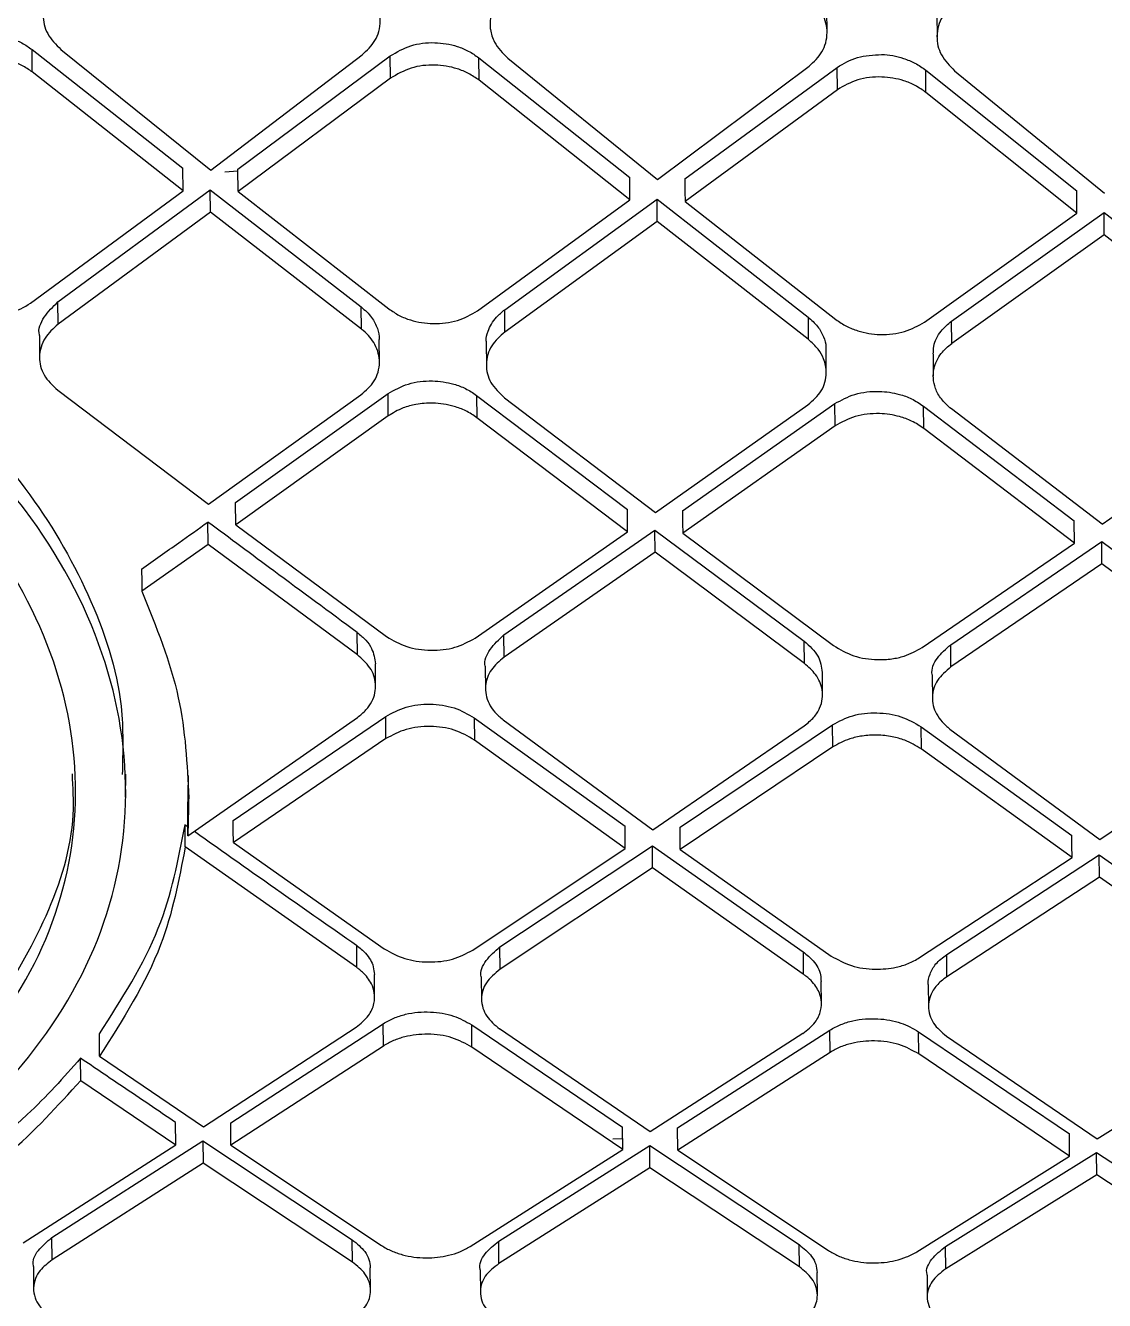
# Model space of a CAD drawing. Extents: x 832 to 912, y 781 to 934.
# Drawn here: x 852.962 to 853.824, y 878.381 to 879.4 of the extents above; entities that cross this region are included whole.
import ezdxf

# ---------------------------------------------------------------- set-up
doc = ezdxf.new("R2010")
doc.units = 0
doc.header["$MEASUREMENT"] = 0
doc.layers.add('1', color=4, linetype='Continuous')

# ---------------------------------------------------------------- blocks, each defined once
blk = doc.blocks.new('pillow top view')
at = {"layer": '1', "color": 3, "linetype": 'Continuous', "lineweight": 25}
for p, q in [((1.014, -4.374), (1.0146, -4.3559)), ((0.3781, -4.3802), (0.3787, -4.3624)), ((0.3787, -4.3624), (0.4953, -4.462)), ((0.4017, -4.3633), (0.5175, -4.4643)), ((1.1021, -4.3635), (1.1016, -4.3811)), ((0.4948, -4.4799), (0.3781, -4.3802)), ((0.5175, -4.4643), (0.642, -4.3772)), ((0.5393, -4.4645), (0.6645, -4.3789)), ((0.664, -4.3967), (0.6645, -4.3789)), ((0.7346, -4.4011), (0.7351, -4.3833)), ((0.7351, -4.3833), (0.8518, -4.4837)), ((0.7582, -4.3844), (0.874, -4.4862)), ((0.664, -4.3967), (0.5387, -4.4824)), ((0.8512, -4.5015), (0.7346, -4.4011)), ((0.874, -4.4862), (0.9985, -4.4004)), ((0.8957, -4.4865), (1.021, -4.4023)), ((1.0204, -4.4201), (1.021, -4.4023)), ((1.091, -4.4251), (1.0915, -4.4073)), ((1.0915, -4.4073), (1.2082, -4.5084)), ((1.1146, -4.4087), (1.2303, -4.5112)), ((1.0204, -4.4201), (0.8952, -4.5044)), ((1.2076, -4.5262), (1.091, -4.4251)), ((0.4948, -4.4799), (0.4953, -4.462)), ((0.5288, -4.4661), (0.5392, -4.4658)), ((0.5387, -4.4824), (0.5393, -4.4645)), ((0.3695, -4.5649), (0.4948, -4.4799)), ((0.3913, -4.5647), (0.5165, -4.48)), ((0.516, -4.4978), (0.5165, -4.4801)), ((0.5165, -4.48), (0.6332, -4.5783)), ((0.5387, -4.4824), (0.6554, -4.5809)), ((0.8512, -4.5015), (0.8518, -4.4837)), ((0.516, -4.4978), (0.3907, -4.5825)), ((0.6327, -4.5961), (0.516, -4.4978)), ((0.726, -4.5852), (0.8512, -4.5015)), ((0.7478, -4.5852), (0.873, -4.5018)), ((0.8724, -4.5196), (0.873, -4.5018)), ((0.873, -4.5018), (0.9897, -4.6007)), ((0.8952, -4.5044), (1.0119, -4.6036)), ((1.2076, -4.5262), (1.2082, -4.5084)), ((0.8724, -4.5196), (0.7472, -4.603)), ((0.9891, -4.6185), (0.8724, -4.5196)), ((1.0825, -4.6084), (1.2076, -4.5262)), ((1.1042, -4.6085), (1.2294, -4.5266)), ((1.2288, -4.5444), (1.2294, -4.5266)), ((1.2294, -4.5266), (1.346, -4.626)), ((1.2288, -4.5444), (1.1036, -4.6263)), ((1.3455, -4.6438), (1.2288, -4.5444)), ((0.3907, -4.5825), (0.3913, -4.5647)), ((0.6327, -4.5961), (0.6332, -4.5783)), ((0.7472, -4.603), (0.7478, -4.5852)), ((0.3754, -4.591), (0.3749, -4.6086)), ((0.6461, -4.6229), (0.6466, -4.605)), ((0.9897, -4.6007), (0.9891, -4.6185)), ((0.7319, -4.6112), (0.7314, -4.6288)), ((1.1036, -4.6263), (1.1042, -4.6085)), ((0.3883, -4.6353), (0.5051, -4.731)), ((1.0025, -4.6453), (1.0031, -4.6274)), ((1.0883, -4.6342), (1.0878, -4.652)), ((0.5051, -4.731), (0.6302, -4.6487)), ((0.5268, -4.7305), (0.652, -4.6485)), ((0.6514, -4.6663), (0.652, -4.6485)), ((0.7226, -4.6527), (0.722, -4.6705)), ((0.7226, -4.6527), (0.8394, -4.7487)), ((0.7448, -4.6555), (0.8616, -4.7518)), ((0.6514, -4.6663), (0.5263, -4.7483)), ((0.8388, -4.7664), (0.722, -4.6705)), ((0.8616, -4.7518), (0.9867, -4.6709)), ((0.8833, -4.7514), (1.0084, -4.6707)), ((1.0079, -4.6885), (1.0084, -4.6708)), ((1.0785, -4.6933), (1.079, -4.6755)), ((1.079, -4.6755), (1.1958, -4.7719)), ((1.218, -4.7754), (1.1012, -4.6786)), ((1.0079, -4.6885), (0.8828, -4.7692)), ((1.1953, -4.7897), (1.0785, -4.6933)), ((1.218, -4.7754), (1.343, -4.6959)), ((0.5263, -4.7483), (0.5268, -4.7305)), ((0.5036, -4.7631), (0.5041, -4.7453)), ((0.5263, -4.7483), (0.6431, -4.8425)), ((0.8388, -4.7665), (0.8394, -4.7487)), ((0.5036, -4.7631), (0.449, -4.7984)), ((0.6193, -4.8561), (0.5036, -4.7631)), ((0.7137, -4.8465), (0.8388, -4.7665)), ((0.7367, -4.8449), (0.8606, -4.766)), ((0.8601, -4.7837), (0.8606, -4.766)), ((0.8606, -4.766), (0.9763, -4.8594)), ((0.8828, -4.7692), (0.9996, -4.8638)), ((1.1953, -4.7897), (1.1958, -4.7719)), ((0.8601, -4.7837), (0.7362, -4.8627)), ((0.9758, -4.8772), (0.8601, -4.7837)), ((1.0702, -4.8683), (1.1953, -4.7897)), ((1.0932, -4.8669), (1.217, -4.7893)), ((1.2165, -4.8071), (1.217, -4.7893)), ((1.217, -4.7893), (1.3327, -4.883)), ((1.2165, -4.8071), (1.0926, -4.8846)), ((1.3322, -4.9008), (1.2165, -4.8071)), ((0.6193, -4.8561), (0.6198, -4.8383)), ((0.7362, -4.8627), (0.7367, -4.8449)), ((0.9758, -4.8772), (0.9763, -4.8594)), ((0.6327, -4.8817), (0.6333, -4.8639)), ((0.7209, -4.8699), (0.7203, -4.8874)), ((1.0926, -4.8846), (1.0932, -4.8669)), ((0.9892, -4.9028), (0.9898, -4.8849)), ((1.0774, -4.8913), (1.0768, -4.9091)), ((0.478, -4.9952), (0.6173, -4.9061)), ((0.5148, -4.9844), (0.6398, -4.9062)), ((0.6393, -4.9239), (0.6398, -4.9062)), ((0.7104, -4.9101), (0.7099, -4.9279)), ((0.7104, -4.9101), (0.8274, -5.0015)), ((0.7335, -4.9126), (0.8495, -5.0053)), ((0.6393, -4.9239), (0.5142, -5.0021)), ((0.8268, -5.0193), (0.7099, -4.9279)), ((0.8495, -5.0053), (0.9737, -4.9269)), ((0.8713, -5.004), (0.9963, -4.9271)), ((0.9957, -4.9448), (0.9963, -4.9271)), ((1.0664, -4.9492), (1.0669, -4.9315)), ((1.0669, -4.9315), (1.1838, -5.0231)), ((1.0899, -4.9342), (1.206, -5.0271)), ((0.4296, -4.9624), (0.4306, -4.9441)), ((0.9957, -4.9448), (0.8707, -5.0218)), ((1.1833, -5.0408), (1.0663, -4.9492)), ((1.206, -5.0271), (1.3302, -4.9502)), ((0.478, -4.9952), (0.4786, -4.9774)), ((0.4756, -5.004), (0.4762, -4.9862)), ((0.4762, -4.9863), (0.4783, -4.9878)), ((0.5142, -5.0021), (0.6312, -5.0918)), ((0.8268, -5.0193), (0.8274, -5.0015)), ((0.6085, -5.1056), (0.4756, -5.004)), ((0.7018, -5.0956), (0.8268, -5.0193)), ((0.7236, -5.0939), (0.8486, -5.0179)), ((0.848, -5.0357), (0.8486, -5.018)), ((0.8486, -5.0179), (0.9656, -5.1075)), ((0.8707, -5.0218), (0.9877, -5.1117)), ((0.848, -5.0357), (0.7231, -5.1117)), ((0.965, -5.1252), (0.848, -5.0357)), ((1.0583, -5.1158), (1.1833, -5.0408)), ((1.0801, -5.1142), (1.2051, -5.0395)), ((1.2045, -5.0573), (1.2051, -5.0396)), ((1.2051, -5.0395), (1.3221, -5.1291)), ((1.2045, -5.0573), (1.0796, -5.132)), ((1.3215, -5.1469), (1.2045, -5.0573)), ((0.6091, -5.0878), (0.6085, -5.1056)), ((0.7231, -5.1117), (0.7236, -5.0939)), ((0.622, -5.1298), (0.6225, -5.112)), ((0.9656, -5.1075), (0.965, -5.1252)), ((1.0796, -5.132), (1.0801, -5.1142)), ((0.7078, -5.1176), (0.7073, -5.1352)), ((0.9785, -5.1494), (0.9791, -5.1316)), ((1.0644, -5.1375), (1.0638, -5.1552)), ((0.4006, -5.1684), (0.4011, -5.1506)), ((0.4813, -5.2281), (0.6062, -5.1534)), ((0.5031, -5.2259), (0.628, -5.1515)), ((0.6275, -5.1693), (0.628, -5.1515)), ((0.6981, -5.1729), (0.6986, -5.1552)), ((0.6986, -5.1552), (0.8157, -5.2418)), ((0.8378, -5.2463), (0.7208, -5.1594)), ((0.3847, -5.1871), (0.3853, -5.1694)), ((0.4006, -5.1684), (0.4813, -5.2281)), ((0.6275, -5.1693), (0.5025, -5.2436)), ((0.8152, -5.2596), (0.6981, -5.1729)), ((0.9627, -5.1727), (0.8378, -5.2463)), ((0.8597, -5.2441), (0.9845, -5.1708)), ((0.984, -5.1886), (0.9845, -5.1708)), ((1.0546, -5.1927), (1.0552, -5.1749)), ((1.0552, -5.1749), (1.1723, -5.2614)), ((1.0773, -5.1793), (1.1944, -5.2662)), ((0.3847, -5.1871), (0.4586, -5.2415)), ((0.984, -5.1886), (0.8591, -5.2619)), ((1.1717, -5.2792), (1.0546, -5.1927)), ((1.1944, -5.2662), (1.3192, -5.1939)), ((0.4586, -5.2415), (0.4591, -5.2237)), ((0.5025, -5.2436), (0.5031, -5.2259)), ((0.3337, -5.315), (0.4586, -5.2415)), ((0.3567, -5.3117), (0.4804, -5.2393)), ((0.4804, -5.2393), (0.4799, -5.2571)), ((0.4804, -5.2393), (0.5964, -5.3231)), ((0.5025, -5.2436), (0.6197, -5.3286)), ((0.8152, -5.2596), (0.8157, -5.2418)), ((0.8591, -5.2619), (0.8597, -5.2441)), ((0.4799, -5.2571), (0.3562, -5.3296)), ((0.5959, -5.3409), (0.4799, -5.2571)), ((0.7133, -5.3288), (0.837, -5.2573)), ((0.8078, -5.2508), (0.8154, -5.2508)), ((0.8364, -5.2751), (0.837, -5.2573)), ((0.837, -5.2573), (0.953, -5.3411)), ((0.6903, -5.3321), (0.8152, -5.2596)), ((0.8591, -5.2619), (0.9762, -5.3468)), ((1.1717, -5.2792), (1.1723, -5.2614)), ((0.8364, -5.2751), (0.7128, -5.3467)), ((0.9525, -5.3589), (0.8364, -5.2751)), ((1.0699, -5.3473), (1.1935, -5.277)), ((1.193, -5.2948), (1.1935, -5.277)), ((1.1935, -5.277), (1.3095, -5.3605)), ((1.0469, -5.3506), (1.1717, -5.2792)), ((1.193, -5.2948), (1.0693, -5.3651)), ((1.309, -5.3784), (1.193, -5.2948)), ((0.3562, -5.3296), (0.3567, -5.3117)), ((0.5959, -5.3409), (0.5964, -5.3231)), ((0.7128, -5.3467), (0.7133, -5.3288)), ((0.341, -5.3343), (0.3404, -5.352)), ((0.6094, -5.3639), (0.6099, -5.3461)), ((0.9525, -5.3589), (0.953, -5.3411)), ((1.0693, -5.3651), (1.0699, -5.3473)), ((0.6976, -5.3512), (0.697, -5.369)), ((0.966, -5.3818), (0.9665, -5.364)), ((1.0542, -5.3695), (1.0536, -5.3872))]:
    blk.add_line(p, q, dxfattribs=at)
at = {"layer": '1', "color": 3, "linetype": 'Continuous', "lineweight": 25, "flags": 128}
for points in [[(0.8957, -4.4865), (0.8954, -4.4965), (0.8952, -4.5044)], [(0.8833, -4.7514), (0.883, -4.7613), (0.8828, -4.7692)], [(0.4496, -4.7807), (0.4493, -4.7906), (0.449, -4.7984)], [(0.5142, -5.0021), (0.5145, -4.9922), (0.5148, -4.9844)], [(0.8707, -5.0218), (0.8711, -5.0118), (0.8713, -5.004)], [(1.1833, -5.0408), (1.1836, -5.0309), (1.1838, -5.0231)]]:
    blk.add_lwpolyline(points, dxfattribs=at)
at = {"layer": '1', "color": 3, "linetype": 'Continuous', "lineweight": 25}
for points, knots in [([(0.4046, -4.3086), (0.4006, -4.312), (0.3944, -4.3174), (0.3899, -4.3269), (0.3879, -4.3373), (0.3902, -4.3506), (0.3979, -4.3591), (0.4017, -4.3633)], [0, 0, 0, 0, 0.230633, 0.360881, 0.500807, 0.750273, 1, 1, 1, 1]), ([(0.642, -4.3772), (0.646, -4.3737), (0.6522, -4.3683), (0.6565, -4.3588), (0.6583, -4.3485), (0.6559, -4.3352), (0.6481, -4.3267), (0.6442, -4.3225)], [0, 0, 0, 0, 0.231672, 0.36164, 0.500767, 0.750198, 1, 1, 1, 1]), ([(0.7611, -4.3298), (0.7571, -4.3332), (0.7509, -4.3385), (0.7464, -4.348), (0.7452, -4.3539), (0.7451, -4.3583), (0.7454, -4.3634), (0.7478, -4.373), (0.7544, -4.3802), (0.7582, -4.3844)], [0, 0, 0, 0, 0.22781, 0.358574, 0.500296, 0.526681, 0.57727, 0.750501, 1, 1, 1, 1]), ([(0.308, -4.3586), (0.3106, -4.357), (0.3158, -4.3539), (0.3276, -4.3498), (0.3437, -4.3482), (0.3595, -4.3514), (0.3711, -4.3566), (0.3761, -4.3604), (0.3787, -4.3624)], [0, 0, 0, 0, 0.128524, 0.254788, 0.499594, 0.735849, 0.864557, 1, 1, 1, 1]), ([(0.9985, -4.4004), (1.0025, -4.397), (1.0087, -4.3916), (1.0129, -4.3821), (1.0147, -4.372), (1.0123, -4.3587), (1.0045, -4.3502), (1.0006, -4.346)], [0, 0, 0, 0, 0.235641, 0.364616, 0.500744, 0.750149, 1, 1, 1, 1]), ([(1.1174, -4.3544), (1.1134, -4.3578), (1.1072, -4.3631), (1.1028, -4.3725), (1.1008, -4.3827), (1.1031, -4.396), (1.1108, -4.4045), (1.1146, -4.4087)], [0, 0, 0, 0, 0.232651, 0.362403, 0.500807, 0.750199, 1, 1, 1, 1]), ([(0.3781, -4.3802), (0.3755, -4.3783), (0.3705, -4.3745), (0.359, -4.3693), (0.3432, -4.366), (0.3271, -4.3677), (0.3152, -4.3717), (0.3101, -4.3749), (0.3075, -4.3765)], [0, 0, 0, 0, 0.135323, 0.263926, 0.50004, 0.744403, 0.870923, 1, 1, 1, 1]), ([(0.6645, -4.3789), (0.6699, -4.376), (0.6805, -4.3703), (0.7001, -4.3688), (0.7159, -4.3721), (0.7274, -4.3773), (0.7325, -4.3812), (0.7351, -4.3832)], [0, 0, 0, 0, 0.25138, 0.498753, 0.731598, 0.861475, 1, 1, 1, 1]), ([(0.7346, -4.4011), (0.732, -4.3991), (0.7269, -4.3952), (0.7153, -4.39), (0.6996, -4.3867), (0.68, -4.3882), (0.6693, -4.3938), (0.664, -4.3967)], [0, 0, 0, 0, 0.138254, 0.267938, 0.500753, 0.747587, 1, 1, 1, 1]), ([(1.0209, -4.4023), (1.0262, -4.3994), (1.0368, -4.3937), (1.0503, -4.3935), (1.0627, -4.3935), (1.072, -4.3961), (1.0837, -4.4012), (1.0888, -4.4052), (1.0915, -4.4073)], [0, 0, 0, 0, 0.248835, 0.498584, 0.498644, 0.726404, 0.857579, 1, 1, 1, 1]), ([(1.091, -4.4251), (1.0883, -4.4231), (1.0831, -4.4191), (1.0715, -4.4138), (1.0558, -4.4105), (1.0363, -4.4118), (1.0257, -4.4173), (1.0204, -4.4201)], [0, 0, 0, 0, 0.141856, 0.272754, 0.500838, 0.749808, 1, 1, 1, 1]), ([(-0.8653, -4.9011), (-0.8656, -4.8856), (-0.8666, -4.8404), (-0.841, -4.7655), (-0.7911, -4.6805), (-0.718, -4.6035), (-0.6257, -4.5379), (-0.5179, -4.4864), (-0.3987, -4.452), (-0.2725, -4.436), (-0.1446, -4.4394), (-0.0193, -4.4619), (0.0983, -4.5026), (0.2038, -4.5596), (0.293, -4.6303), (0.3629, -4.7112), (0.4092, -4.7989), (0.4321, -4.8781), (0.4288, -4.926), (0.4276, -4.9441)], [0, 0, 0, 0, 0.0322697, 0.0944181, 0.1562029, 0.2183354, 0.2802829, 0.3422295, 0.4043488, 0.4661414, 0.5282991, 0.5901442, 0.6521759, 0.7142572, 0.7761249, 0.838272, 0.9000465, 0.9621745, 1, 1, 1, 1]), ([(0.079, -5.3275), (0.0266, -5.3406), (-0.078, -5.3667), (-0.2501, -5.3711), (-0.4186, -5.3494), (-0.5741, -5.3001), (-0.7053, -5.2262), (-0.8031, -5.1314), (-0.8609, -5.0214), (-0.8754, -4.9027), (-0.8452, -4.7827), (-0.772, -4.67), (-0.661, -4.5732), (-0.5198, -4.5007), (-0.3584, -4.4583), (-0.1876, -4.45), (-0.0189, -4.4759), (0.1361, -4.5346), (0.2669, -4.6206), (0.3647, -4.7272), (0.4226, -4.8461), (0.4367, -4.9681), (0.4065, -5.0847), (0.3333, -5.1876), (0.2241, -5.2731), (0.1273, -5.3094), (0.079, -5.3275)], [0, 0, 0, 0, 0.041607, 0.083242, 0.124868, 0.166463, 0.208051, 0.249701, 0.291426, 0.333201, 0.37497, 0.4167, 0.458391, 0.500024, 0.541607, 0.583193, 0.624799, 0.666416, 0.708056, 0.749714, 0.791382, 0.833124, 0.87494, 0.916728, 0.958401, 1, 1, 1, 1]), ([(0.0607, -5.3041), (0.0116, -5.3164), (-0.0867, -5.3412), (-0.2482, -5.3453), (-0.4065, -5.3249), (-0.5524, -5.2784), (-0.6754, -5.2086), (-0.7671, -5.1193), (-0.8214, -5.0157), (-0.835, -4.9042), (-0.8066, -4.7917), (-0.738, -4.6861), (-0.6339, -4.5957), (-0.5014, -4.5279), (-0.3499, -4.4884), (-0.1896, -4.4806), (-0.0312, -4.5049), (0.1142, -4.5597), (0.237, -4.6402), (0.3288, -4.7398), (0.3831, -4.8511), (0.3963, -4.9656), (0.368, -5.0752), (0.2993, -5.1721), (0.1968, -5.2527), (0.106, -5.287), (0.0607, -5.3041)], [0, 0, 0, 0, 0.04161, 0.083271, 0.124923, 0.166513, 0.208078, 0.24971, 0.291446, 0.33324, 0.375013, 0.41673, 0.458406, 0.500035, 0.541625, 0.583218, 0.624828, 0.666452, 0.708096, 0.749746, 0.791398, 0.83314, 0.874969, 0.916762, 0.958421, 1, 1, 1, 1]), ([(0.2989, -4.5612), (0.3014, -4.563), (0.3063, -4.5667), (0.3178, -4.5718), (0.3338, -4.5749), (0.3536, -4.5733), (0.3642, -4.5677), (0.3695, -4.5649)], [0, 0, 0, 0, 0.132439, 0.260207, 0.500641, 0.75045, 1, 1, 1, 1]), ([(0.3755, -4.591), (0.3755, -4.5908), (0.3744, -4.5859), (0.379, -4.5759), (0.3872, -4.5684), (0.3913, -4.5647)], [0, 0, 0, 0, 0.014417, 0.507203, 1, 1, 1, 1]), ([(0.3907, -4.5825), (0.3867, -4.5859), (0.3804, -4.5911), (0.376, -4.6003), (0.3741, -4.6103), (0.3765, -4.6231), (0.3844, -4.6312), (0.3883, -4.6353)], [0, 0, 0, 0, 0.232537, 0.362297, 0.500718, 0.750165, 1, 1, 1, 1]), ([(0.6332, -4.5783), (0.6362, -4.5811), (0.6418, -4.5866), (0.6457, -4.5959), (0.6471, -4.602), (0.6466, -4.6049), (0.6466, -4.605)], [0, 0, 0, 0, 0.363088, 0.695072, 0.995878, 1, 1, 1, 1]), ([(0.6554, -4.5809), (0.658, -4.5828), (0.663, -4.5866), (0.6746, -4.5917), (0.6905, -4.5949), (0.7102, -4.5934), (0.7208, -4.5879), (0.726, -4.5852)], [0, 0, 0, 0, 0.135679, 0.264498, 0.500709, 0.753178, 1, 1, 1, 1]), ([(0.7321, -4.6112), (0.7321, -4.6106), (0.7318, -4.6075), (0.734, -4.6004), (0.7391, -4.5918), (0.7454, -4.587), (0.7478, -4.5852)], [0, 0, 0, 0, 0.054069, 0.319897, 0.735781, 1, 1, 1, 1]), ([(0.6302, -4.6487), (0.6343, -4.6453), (0.6407, -4.6401), (0.645, -4.6309), (0.6469, -4.6211), (0.6443, -4.6091), (0.6376, -4.6003), (0.6332, -4.5965), (0.6327, -4.5961)], [0, 0, 0, 0, 0.237848, 0.36617, 0.500411, 0.74974, 0.972377, 1, 1, 1, 1]), ([(0.7472, -4.603), (0.7432, -4.6063), (0.7369, -4.6115), (0.7325, -4.6206), (0.7306, -4.6305), (0.733, -4.6433), (0.7409, -4.6515), (0.7448, -4.6555)], [0, 0, 0, 0, 0.232438, 0.362206, 0.500691, 0.750123, 1, 1, 1, 1]), ([(0.9897, -4.6007), (0.9923, -4.6032), (0.9975, -4.6082), (1.0016, -4.6166), (1.0033, -4.6231), (1.003, -4.6266), (1.0029, -4.6274)], [0, 0, 0, 0, 0.326582, 0.632307, 0.917327, 1, 1, 1, 1]), ([(1.0119, -4.6036), (1.0145, -4.6056), (1.0197, -4.6094), (1.0313, -4.6145), (1.044, -4.6172), (1.0567, -4.6171), (1.0695, -4.6151), (1.0773, -4.6111), (1.0825, -4.6084)], [0, 0, 0, 0, 0.140262, 0.270515, 0.500116, 0.629757, 0.756469, 1, 1, 1, 1]), ([(1.0885, -4.6342), (1.0887, -4.6322), (1.0891, -4.6258), (1.0941, -4.6164), (1.1011, -4.6109), (1.1042, -4.6085)], [0, 0, 0, 0, 0.210132, 0.653497, 1, 1, 1, 1]), ([(0.9867, -4.6709), (0.9909, -4.6675), (0.9972, -4.6623), (1.0015, -4.6532), (1.0031, -4.6445), (1.0016, -4.6354), (0.9969, -4.6261), (0.9919, -4.6212), (0.9891, -4.6185)], [0, 0, 0, 0, 0.241728, 0.368821, 0.499745, 0.692629, 0.832099, 1, 1, 1, 1]), ([(1.1012, -4.6786), (1.0984, -4.6759), (1.0931, -4.6708), (1.0889, -4.6621), (1.0874, -4.6537), (1.0886, -4.6441), (1.0934, -4.6343), (1.1005, -4.6287), (1.1036, -4.6263)], [0, 0, 0, 0, 0.168106, 0.323982, 0.46756, 0.59889, 0.823811, 1, 1, 1, 1]), ([(0.652, -4.6485), (0.6573, -4.6458), (0.6678, -4.6403), (0.6872, -4.6389), (0.7028, -4.6419), (0.7145, -4.6468), (0.7198, -4.6506), (0.7226, -4.6527)], [0, 0, 0, 0, 0.248684, 0.498758, 0.721831, 0.854134, 1, 1, 1, 1]), ([(0.722, -4.6705), (0.7193, -4.6684), (0.714, -4.6646), (0.7023, -4.6597), (0.6886, -4.657), (0.6746, -4.6576), (0.6621, -4.6603), (0.6553, -4.6641), (0.6514, -4.6663)], [0, 0, 0, 0, 0.145444, 0.277413, 0.500102, 0.671607, 0.812199, 1, 1, 1, 1]), ([(1.0084, -4.6707), (1.0136, -4.6681), (1.0242, -4.6628), (1.0432, -4.6615), (1.0586, -4.6644), (1.0704, -4.6692), (1.076, -4.6733), (1.079, -4.6755)], [0, 0, 0, 0, 0.245118, 0.498382, 0.707513, 0.843413, 1, 1, 1, 1]), ([(1.0785, -4.6933), (1.0755, -4.6911), (1.0699, -4.687), (1.058, -4.6822), (1.0427, -4.6793), (1.0237, -4.6805), (1.0131, -4.6859), (1.0079, -4.6885)], [0, 0, 0, 0, 0.157093, 0.293101, 0.501005, 0.753114, 1, 1, 1, 1]), ([(0.4496, -4.7807), (0.4598, -4.7741), (0.4779, -4.7623), (0.4961, -4.7505), (0.5041, -4.7453)], [0, 0, 0, 0, 0.560003, 1, 1, 1, 1]), ([(0.6198, -4.8383), (0.5982, -4.821), (0.5596, -4.7902), (0.5211, -4.759), (0.5041, -4.7453)], [0, 0, 0, 0, 0.559999, 1, 1, 1, 1]), ([(0.449, -4.7984), (0.4594, -4.8271), (0.4793, -4.8825), (0.4797, -4.938), (0.4799, -4.9648)], [0, 0, 0, 0, 0.5187269, 1, 1, 1, 1]), ([(0.6198, -4.8383), (0.6222, -4.8404), (0.6266, -4.8444), (0.6321, -4.8531), (0.6328, -4.8597), (0.6332, -4.8639)], [0, 0, 0, 0, 0.284524, 0.547612, 1, 1, 1, 1]), ([(0.6431, -4.8425), (0.6481, -4.8456), (0.6582, -4.852), (0.6779, -4.8556), (0.6979, -4.8542), (0.7084, -4.8491), (0.7137, -4.8465)], [0, 0, 0, 0, 0.249996, 0.500005, 0.750006, 1, 1, 1, 1]), ([(0.721, -4.8698), (0.721, -4.8696), (0.7199, -4.8649), (0.7245, -4.8553), (0.7326, -4.8484), (0.7367, -4.8449)], [0, 0, 0, 0, 0.020383, 0.510173, 1, 1, 1, 1]), ([(0.6173, -4.9061), (0.6197, -4.9042), (0.6246, -4.9006), (0.6295, -4.894), (0.6323, -4.8871), (0.6332, -4.8779), (0.6301, -4.8667), (0.6228, -4.8595), (0.6193, -4.8561)], [0, 0, 0, 0, 0.140933, 0.277381, 0.409346, 0.536815, 0.777245, 1, 1, 1, 1]), ([(0.9763, -4.8594), (0.9804, -4.8634), (0.9883, -4.8711), (0.9892, -4.8804), (0.9896, -4.8849)], [0, 0, 0, 0, 0.513367, 1, 1, 1, 1]), ([(0.7362, -4.8627), (0.7323, -4.8657), (0.7243, -4.872), (0.7202, -4.8828), (0.7203, -4.8921), (0.7224, -4.8993), (0.7267, -4.9064), (0.7312, -4.9105), (0.7335, -4.9126)], [0, 0, 0, 0, 0.223729, 0.464506, 0.591911, 0.72361, 0.859649, 1, 1, 1, 1]), ([(0.9996, -4.8638), (1.0046, -4.8671), (1.0146, -4.8736), (1.0317, -4.8768), (1.0454, -4.8766), (1.0581, -4.8744), (1.0655, -4.8707), (1.0702, -4.8683)], [0, 0, 0, 0, 0.249728, 0.499434, 0.644551, 0.776502, 1, 1, 1, 1]), ([(1.0777, -4.8913), (1.0776, -4.8909), (1.0765, -4.886), (1.0812, -4.8766), (1.0892, -4.8701), (1.0932, -4.8669)], [0, 0, 0, 0, 0.044742, 0.528425, 1, 1, 1, 1]), ([(0.9737, -4.9269), (0.9765, -4.9249), (0.9819, -4.9209), (0.9868, -4.9136), (0.9893, -4.9062), (0.9894, -4.897), (0.9857, -4.8867), (0.9789, -4.8802), (0.9758, -4.8772)], [0, 0, 0, 0, 0.158518, 0.307523, 0.446986, 0.576929, 0.807296, 1, 1, 1, 1]), ([(1.0926, -4.8846), (1.0885, -4.8879), (1.0802, -4.8944), (1.0756, -4.908), (1.078, -4.9197), (1.0836, -4.9284), (1.0878, -4.9323), (1.0899, -4.9342)], [0, 0, 0, 0, 0.24166, 0.488644, 0.740971, 0.869799, 1, 1, 1, 1]), ([(0.6398, -4.9062), (0.6451, -4.9036), (0.6557, -4.8984), (0.6756, -4.897), (0.6954, -4.9006), (0.7054, -4.9069), (0.7104, -4.9101)], [0, 0, 0, 0, 0.250005, 0.500002, 0.750003, 1, 1, 1, 1]), ([(0.7099, -4.9279), (0.7049, -4.9247), (0.6948, -4.9183), (0.6751, -4.9148), (0.6551, -4.9162), (0.6446, -4.9213), (0.6393, -4.9239)], [0, 0, 0, 0, 0.250002, 0.499993, 0.749994, 1, 1, 1, 1]), ([(0.9963, -4.9271), (1.0016, -4.9245), (1.0122, -4.9194), (1.0321, -4.9182), (1.0518, -4.9218), (1.0619, -4.9283), (1.0669, -4.9315)], [0, 0, 0, 0, 0.249999, 0.499994, 0.749993, 1, 1, 1, 1]), ([(0.0614, -5.2852), (0.0959, -5.2728), (0.165, -5.2479), (0.2506, -5.1938), (0.3188, -5.1294), (0.3651, -5.0555), (0.3884, -4.9918), (0.388, -4.9529), (0.3878, -4.9419)], [0, 0, 0, 0, 0.185984, 0.371994, 0.55736, 0.74267, 0.92792, 1, 1, 1, 1]), ([(1.0664, -4.9492), (1.0622, -4.9465), (1.0555, -4.942), (1.0431, -4.9382), (1.0316, -4.9364), (1.02, -4.9367), (1.0074, -4.939), (1.0002, -4.9426), (0.9957, -4.9448)], [0, 0, 0, 0, 0.208805, 0.344299, 0.500227, 0.652852, 0.787157, 1, 1, 1, 1]), ([(0.4786, -4.9774), (0.479, -4.9718), (0.4796, -4.9616), (0.4802, -4.9515), (0.4805, -4.947)], [0, 0, 0, 0, 0.559983, 1, 1, 1, 1]), ([(0.4799, -4.9648), (0.4796, -4.9705), (0.4789, -4.9806), (0.4783, -4.9908), (0.478, -4.9952)], [0, 0, 0, 0, 0.560001, 1, 1, 1, 1]), ([(0.4011, -5.1506), (0.4199, -5.1237), (0.456, -5.0722), (0.4697, -5.014), (0.4762, -4.9863)], [0, 0, 0, 0, 0.522683, 1, 1, 1, 1]), ([(0.4834, -4.9918), (0.5058, -5.009), (0.5477, -5.0413), (0.5896, -5.073), (0.6091, -5.0878)], [0, 0, 0, 0, 0.534721, 1, 1, 1, 1]), ([(0.4756, -5.004), (0.4695, -5.0303), (0.456, -5.0883), (0.4202, -5.14), (0.4006, -5.1684)], [0, 0, 0, 0, 0.452197, 1, 1, 1, 1]), ([(0.6091, -5.0878), (0.6116, -5.09), (0.6177, -5.0953), (0.6221, -5.1039), (0.6224, -5.1099), (0.6225, -5.112)], [0, 0, 0, 0, 0.312568, 0.754406, 1, 1, 1, 1]), ([(0.6312, -5.0918), (0.6363, -5.0949), (0.6464, -5.101), (0.6662, -5.1044), (0.686, -5.1031), (0.6966, -5.098), (0.7018, -5.0956)], [0, 0, 0, 0, 0.252891, 0.500166, 0.752593, 1, 1, 1, 1]), ([(0.7079, -5.1176), (0.7079, -5.1174), (0.7068, -5.1129), (0.7114, -5.1038), (0.7195, -5.0972), (0.7236, -5.0939)], [0, 0, 0, 0, 0.01455, 0.507282, 1, 1, 1, 1]), ([(0.6062, -5.1534), (0.61, -5.1506), (0.617, -5.1453), (0.6217, -5.1356), (0.6224, -5.1269), (0.6199, -5.1181), (0.6153, -5.1116), (0.6107, -5.1074), (0.6091, -5.1061), (0.6085, -5.1056)], [0, 0, 0, 0, 0.216275, 0.406629, 0.570976, 0.709223, 0.906717, 0.966453, 1, 1, 1, 1]), ([(0.7231, -5.1117), (0.7188, -5.115), (0.7103, -5.1215), (0.7067, -5.1329), (0.7078, -5.142), (0.7113, -5.1507), (0.7171, -5.156), (0.7208, -5.1594)], [0, 0, 0, 0, 0.24963, 0.499002, 0.639257, 0.769658, 1, 1, 1, 1]), ([(0.9656, -5.1075), (0.9684, -5.1099), (0.9748, -5.1155), (0.9789, -5.1242), (0.9789, -5.1299), (0.9789, -5.1316)], [0, 0, 0, 0, 0.345479, 0.798381, 1, 1, 1, 1]), ([(0.9877, -5.1117), (0.9928, -5.1147), (1.0028, -5.1209), (1.0218, -5.1243), (1.0374, -5.1234), (1.0496, -5.1204), (1.0553, -5.1174), (1.0583, -5.1158)], [0, 0, 0, 0, 0.249863, 0.499499, 0.716404, 0.849972, 1, 1, 1, 1]), ([(1.0644, -5.1375), (1.0644, -5.1374), (1.0641, -5.1346), (1.066, -5.129), (1.0707, -5.1208), (1.0769, -5.1165), (1.0801, -5.1142)], [0, 0, 0, 0, 0.01652, 0.311896, 0.63976, 1, 1, 1, 1]), ([(0.9627, -5.1727), (0.9665, -5.17), (0.9734, -5.1649), (0.9781, -5.1554), (0.9789, -5.1468), (0.9766, -5.1381), (0.9721, -5.1315), (0.9674, -5.1272), (0.9657, -5.1258), (0.965, -5.1252)], [0, 0, 0, 0, 0.213546, 0.401945, 0.565104, 0.702965, 0.901996, 0.963688, 1, 1, 1, 1]), ([(1.0796, -5.132), (1.0779, -5.1331), (1.0734, -5.136), (1.0666, -5.1434), (1.0632, -5.1528), (1.0643, -5.1619), (1.0678, -5.1706), (1.0736, -5.1759), (1.0773, -5.1793)], [0, 0, 0, 0, 0.090754, 0.2504, 0.499505, 0.63702, 0.766448, 1, 1, 1, 1]), ([(0.628, -5.1515), (0.6308, -5.15), (0.6363, -5.1471), (0.646, -5.1445), (0.656, -5.1432), (0.6691, -5.1435), (0.6848, -5.1467), (0.6941, -5.1524), (0.6986, -5.1552)], [0, 0, 0, 0, 0.138192, 0.27269, 0.403461, 0.530542, 0.772532, 1, 1, 1, 1]), ([(0.6981, -5.1729), (0.6931, -5.17), (0.6831, -5.1639), (0.6636, -5.1605), (0.6473, -5.1617), (0.6354, -5.1651), (0.6301, -5.1678), (0.6275, -5.1693)], [0, 0, 0, 0, 0.246085, 0.499535, 0.737966, 0.866163, 1, 1, 1, 1]), ([(0.9845, -5.1708), (0.9874, -5.1694), (0.993, -5.1665), (1.0029, -5.1639), (1.013, -5.1628), (1.0261, -5.1632), (1.0416, -5.1665), (1.0507, -5.1721), (1.0552, -5.1749)], [0, 0, 0, 0, 0.14112, 0.277707, 0.409726, 0.537218, 0.777532, 1, 1, 1, 1]), ([(0.3853, -5.1694), (0.3711, -5.1842), (0.3332, -5.2237), (0.2823, -5.2557), (0.2505, -5.2757)], [0, 0, 0, 0, 0.3742204, 1, 1, 1, 1]), ([(0.4591, -5.2237), (0.4454, -5.2136), (0.4207, -5.1956), (0.3961, -5.1774), (0.3853, -5.1694)], [0, 0, 0, 0, 0.560002, 1, 1, 1, 1]), ([(1.0546, -5.1927), (1.0497, -5.1897), (1.0423, -5.1851), (1.0297, -5.1819), (1.017, -5.1803), (1.004, -5.1812), (0.9921, -5.1844), (0.9867, -5.1872), (0.984, -5.1886)], [0, 0, 0, 0, 0.245058, 0.371539, 0.500286, 0.735203, 0.863991, 1, 1, 1, 1]), ([(0.25, -5.2935), (0.2756, -5.2776), (0.3269, -5.246), (0.3655, -5.2067), (0.3847, -5.1871)], [0, 0, 0, 0, 0.500001, 1, 1, 1, 1]), ([(0.3411, -5.3342), (0.3411, -5.3341), (0.34, -5.3297), (0.3445, -5.321), (0.3527, -5.3148), (0.3567, -5.3117)], [0, 0, 0, 0, 0.020385, 0.510194, 1, 1, 1, 1]), ([(0.5964, -5.3231), (0.6, -5.3262), (0.6057, -5.3312), (0.6095, -5.3393), (0.6098, -5.3438), (0.6099, -5.3461)], [0, 0, 0, 0, 0.458271, 0.721577, 1, 1, 1, 1]), ([(0.6197, -5.3286), (0.6221, -5.3302), (0.627, -5.3333), (0.6386, -5.3378), (0.6544, -5.3406), (0.6704, -5.3394), (0.6823, -5.3362), (0.6876, -5.3335), (0.6903, -5.3321)], [0, 0, 0, 0, 0.130163, 0.257091, 0.500236, 0.7367, 0.865108, 1, 1, 1, 1]), ([(0.6977, -5.3512), (0.6977, -5.351), (0.6966, -5.3467), (0.7011, -5.338), (0.7093, -5.3319), (0.7133, -5.3288)], [0, 0, 0, 0, 0.020412, 0.510206, 1, 1, 1, 1]), ([(0.3562, -5.3296), (0.3526, -5.3321), (0.3466, -5.3363), (0.3418, -5.344), (0.3399, -5.3514), (0.3409, -5.3589), (0.3447, -5.3671), (0.3502, -5.3719), (0.3536, -5.3748)], [0, 0, 0, 0, 0.206494, 0.342389, 0.499797, 0.653168, 0.78779, 1, 1, 1, 1]), ([(0.594, -5.386), (0.5982, -5.3829), (0.6065, -5.3767), (0.61, -5.366), (0.6089, -5.3572), (0.6052, -5.349), (0.5995, -5.344), (0.5959, -5.3409)], [0, 0, 0, 0, 0.24957, 0.499037, 0.64213, 0.773465, 1, 1, 1, 1]), ([(0.7128, -5.3467), (0.7085, -5.3497), (0.7027, -5.3539), (0.6983, -5.3616), (0.6966, -5.3682), (0.6975, -5.3756), (0.7012, -5.3838), (0.7068, -5.3886), (0.7102, -5.3916)], [0, 0, 0, 0, 0.249178, 0.338382, 0.499403, 0.649369, 0.782933, 1, 1, 1, 1]), ([(0.953, -5.3411), (0.9566, -5.3443), (0.9623, -5.3492), (0.9661, -5.3573), (0.9664, -5.3617), (0.9665, -5.364)], [0, 0, 0, 0, 0.461602, 0.724409, 1, 1, 1, 1]), ([(0.9762, -5.3468), (0.9787, -5.3484), (0.9836, -5.3515), (0.9951, -5.356), (1.0109, -5.3589), (1.0269, -5.3577), (1.0388, -5.3546), (1.0441, -5.352), (1.0469, -5.3506)], [0, 0, 0, 0, 0.129468, 0.256194, 0.500343, 0.735854, 0.864469, 1, 1, 1, 1]), ([(1.0543, -5.3695), (1.0543, -5.3693), (1.0531, -5.365), (1.0577, -5.3564), (1.0658, -5.3503), (1.0699, -5.3473)], [0, 0, 0, 0, 0.020403, 0.51022, 1, 1, 1, 1]), ([(0.9506, -5.4037), (0.9548, -5.4006), (0.9631, -5.3945), (0.9666, -5.3839), (0.9655, -5.3752), (0.9618, -5.3671), (0.9561, -5.3621), (0.9525, -5.3589)], [0, 0, 0, 0, 0.249474, 0.498912, 0.640763, 0.771715, 1, 1, 1, 1]), ([(1.0693, -5.3651), (1.0651, -5.3682), (1.0567, -5.3743), (1.053, -5.385), (1.0541, -5.3937), (1.0577, -5.4018), (1.0633, -5.4067), (1.0668, -5.4097)], [0, 0, 0, 0, 0.249374, 0.498767, 0.646379, 0.779274, 1, 1, 1, 1])]:
    blk.add_open_spline(points, degree=3, knots=knots, dxfattribs=at)
blk = doc.blocks.new('2026 SOVEREIGN HL')
at = {"layer": '1', "rotation": 2.284948898486966}
blk.add_blockref('pillow top view', (20.6854, 86.6293), dxfattribs=at)

msp = doc.modelspace()

# ---------------------------------------------------------------- block references
at = {"layer": '1'}
msp.add_blockref('2026 SOVEREIGN HL', (831.7292, 797.0948), dxfattribs=at)

doc.saveas('drawing.dxf')
